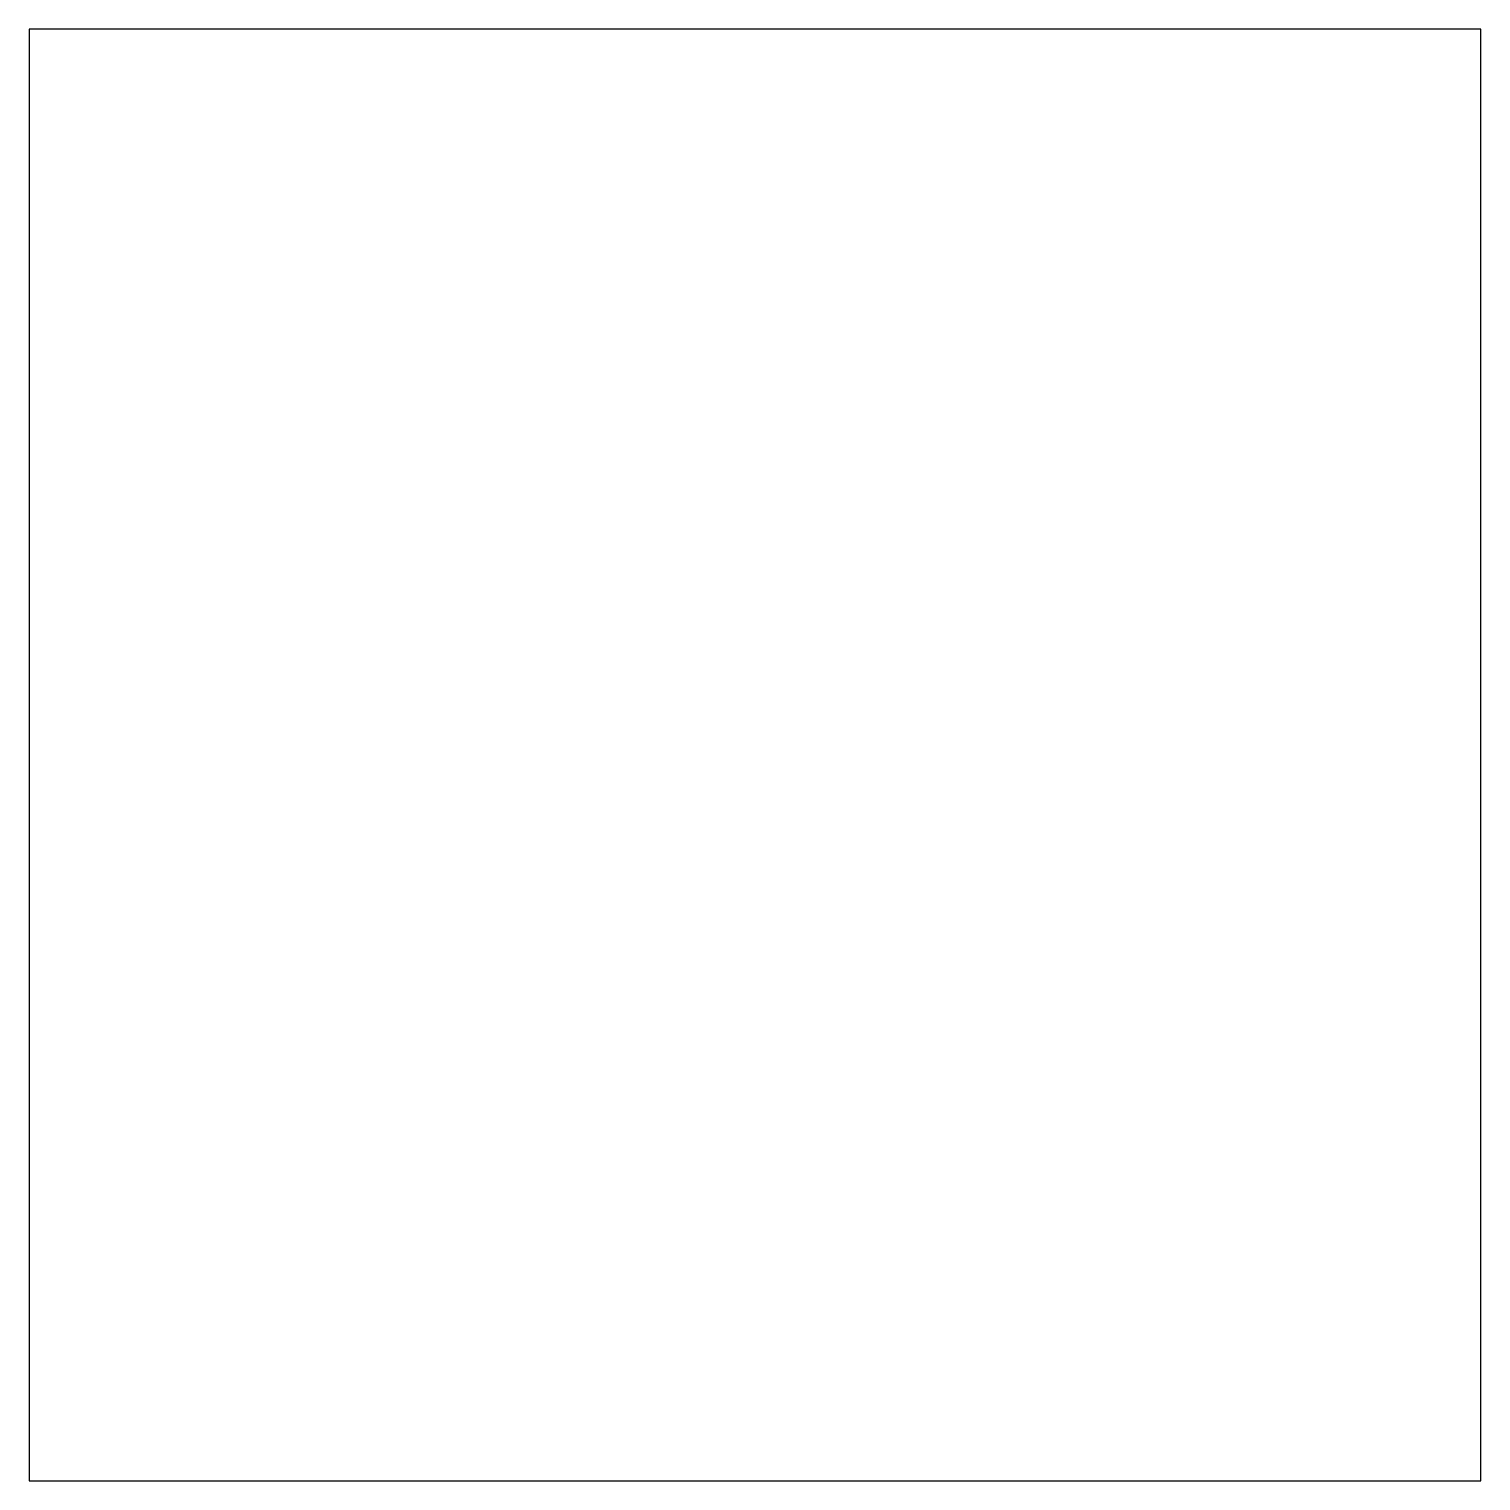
# Model space of a CAD drawing. Header units: metres. Extents: x 0 to 10, y 0 to 10.
import ezdxf

# ---------------------------------------------------------------- set-up
doc = ezdxf.new("R2010")
doc.units = ezdxf.units.M

msp = doc.modelspace()

# ---------------------------------------------------------------- meshes
at = {"layer": 'MESH'}
mesh = msp.add_polymesh((2, 2), dxfattribs=dict(at, m_close=True))
for k, corner in enumerate([(0, 0), (10, 0), (0, 10), (10, 10)]):
    mesh.set_mesh_vertex(divmod(k, 2), corner)

doc.saveas('drawing.dxf')
